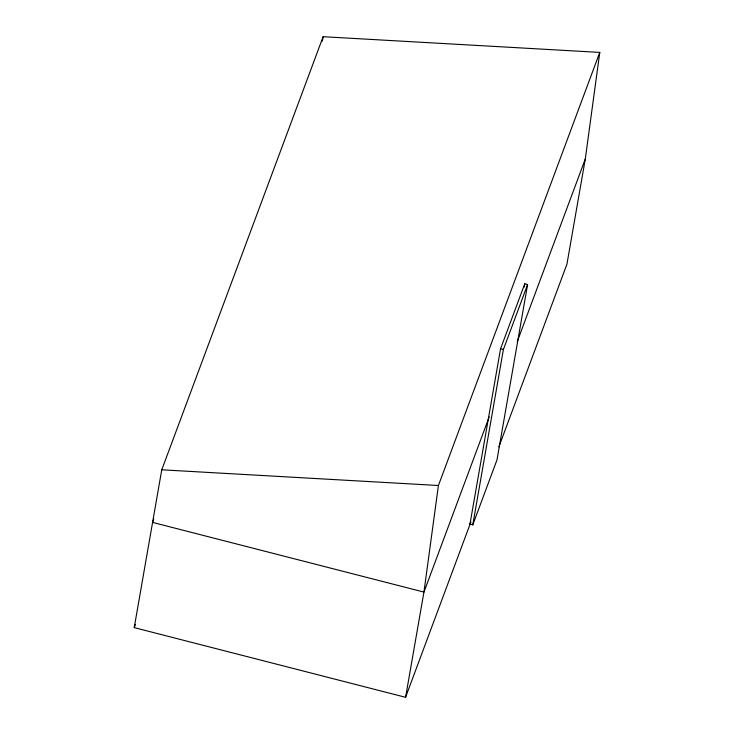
<?xml version="1.0" encoding="UTF-8"?>
<svg xmlns="http://www.w3.org/2000/svg" width="734" height="734" viewBox="0 0 734 734"><rect width="100%" height="100%" fill="white"/><g stroke="black" fill="none" stroke-linecap="round" stroke-linejoin="round"><path stroke-width="1.1" d="M599.779 52.408L438.418 485.504L423.94 592.09L405.572 697.3L134.221 627.616L161.764 469.797L323.125 36.7L599.779 52.408L585.292 158.994L566.932 264.203L498.863 446.896M322.345 41.177L323.125 36.7M469.962 524.122L500.56 348.769L524.764 283.81L527.599 284.535L496.991 459.888L472.788 524.847L469.962 524.122L470.751 521.993M472.788 524.847L503.396 349.494L527.599 284.535M524.177 287.178L524.764 283.81M153.782 519.177L152.58 522.406L423.94 592.09L489.202 416.912M134.221 627.616L135.423 624.386M517.231 341.686L585.292 158.994M405.572 697.3L470.833 522.131M161.764 469.797L438.418 485.504M500.56 348.769L503.396 349.494"/></g></svg>
